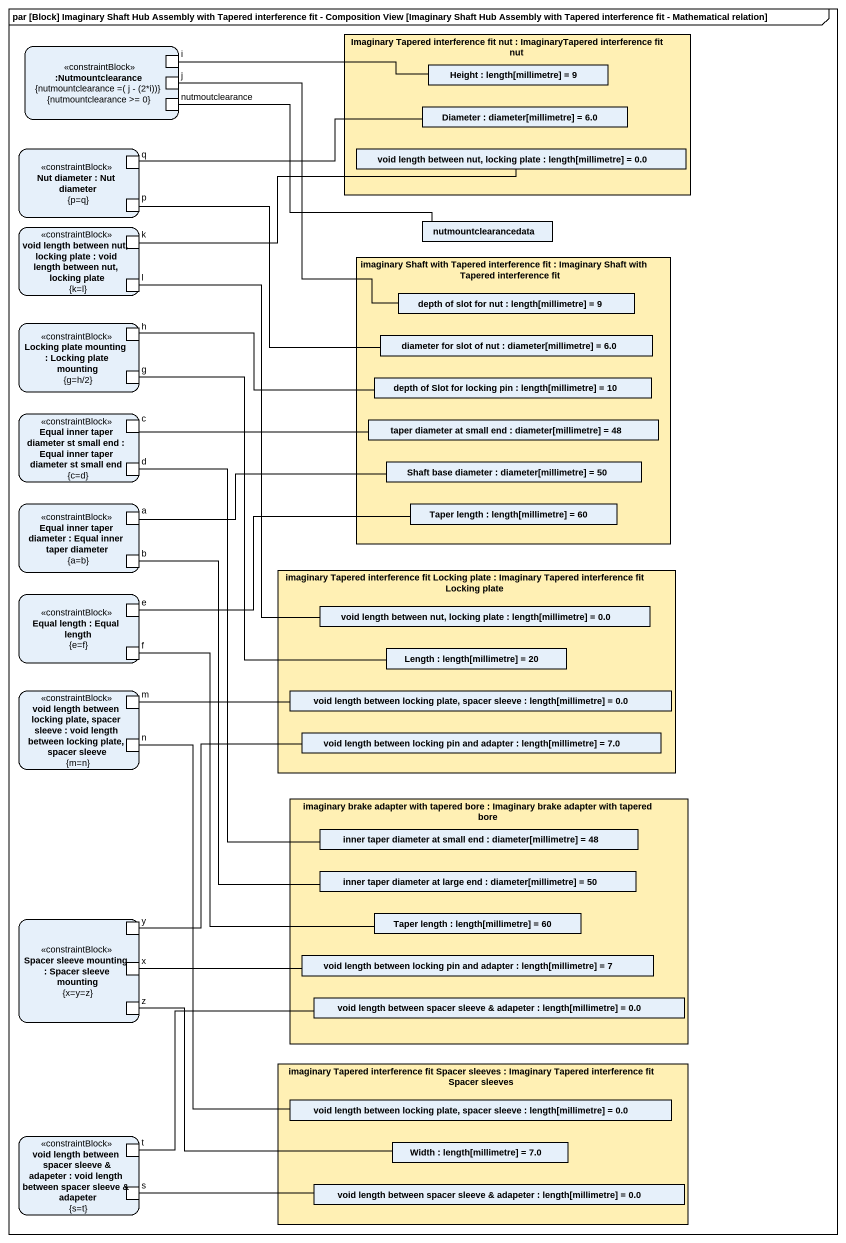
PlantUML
@startuml
mainframe par [Block] Imaginary Shaft Hub Assembly with Tapered interference fit - Composition View [Imaginary Shaft Hub Assembly with Tapered interference fit - Mathematical relation]
rectangle ":Nutmountclearance\n{nutmountclearance =( j - (2*i))}\n{nutmountclearance >= 0}" as Nutmountclearance <<constraintBlock>> {
  port i
  port j
  port nutmoutclearance
}
rectangle "Imaginary Tapered interference fit nut : ImaginaryTapered interference fit nut" as Imaginary_Tapered #FFF0B4 {
  rectangle "Height : length[millimetre] = 9" as Height
  rectangle "Diameter : diameter[millimetre] = 6.0" as Diameter
  rectangle "void length between nut, locking plate : length[millimetre] = 0.0" as void_length_between_nut
}
rectangle "Nut diameter : Nut diameter\n{p=q}" as Nut_diameter <<constraintBlock>> {
  port q
  port p
}
rectangle "void length between nut, locking plate : void length between nut, locking plate\n{k=l}" as void_length_between_nut_2 <<constraintBlock>> {
  port k
  port l
}
rectangle nutmountclearancedata
rectangle "imaginary Shaft with Tapered interference fit : Imaginary Shaft with Tapered interference fit" as imaginary_Shaft_with #FFF0B4 {
  rectangle "depth of slot for nut : length[millimetre] = 9" as depth_of_slot_for_nut
  rectangle "diameter for slot of nut : diameter[millimetre] = 6.0" as diameter_for_slot_of_nut
  rectangle "depth of Slot for locking pin : length[millimetre] = 10" as depth_of_Slot_for_locking
  rectangle "taper diameter at small end : diameter[millimetre] = 48" as taper_diameter_at_small_end
  rectangle "Shaft base diameter : diameter[millimetre] = 50" as Shaft_base_diameter
  rectangle "Taper length : length[millimetre] = 60" as Taper_length
}
rectangle "Locking plate mounting : Locking plate mounting\n{g=h/2}" as Locking_plate_mounting <<constraintBlock>> {
  port h
  port g
}
rectangle "Equal inner taper diameter st small end : Equal inner taper diameter st small end\n{c=d}" as Equal_inner_taper_diameter <<constraintBlock>> {
  port c
  port d
}
rectangle "Equal inner taper diameter : Equal inner taper diameter\n{a=b}" as Equal_inner_taper_diameter_2 <<constraintBlock>> {
  port a
  port b
}
rectangle "Equal length : Equal length\n{e=f}" as Equal_length <<constraintBlock>> {
  port e
  port f
}
rectangle "imaginary Tapered interference fit Locking plate : Imaginary Tapered interference fit Locking plate" as imaginary_Tapered #FFF0B4 {
  rectangle "void length between nut, locking plate : length[millimetre] = 0.0" as void_length_between_nut_3
  rectangle "Length : length[millimetre] = 20" as Length
  rectangle "void length between locking plate, spacer sleeve : length[millimetre] = 0.0" as void_length_between_locking_2
  rectangle "void length between locking pin and adapter : length[millimetre] = 7.0" as void_length_between_locking_3
}
rectangle "void length between locking plate, spacer sleeve : void length between locking plate, spacer sleeve\n{m=n}" as void_length_between_locking <<constraintBlock>> {
  port m
  port n
}
rectangle "imaginary brake adapter with tapered bore : Imaginary brake adapter with tapered bore" as imaginary_brake_adapter #FFF0B4 {
  rectangle "inner taper diameter at small end : diameter[millimetre] = 48" as inner_taper_diameter_at
  rectangle "inner taper diameter at large end : diameter[millimetre] = 50" as inner_taper_diameter_at_2
  rectangle "Taper length : length[millimetre] = 60" as Taper_length_2
  rectangle "void length between locking pin and adapter : length[millimetre] = 7" as void_length_between_locking_4
  rectangle "void length between spacer sleeve & adapeter : length[millimetre] = 0.0" as void_length_between_spacer
}
rectangle "Spacer sleeve mounting : Spacer sleeve mounting\n{x=y=z}" as Spacer_sleeve_mounting <<constraintBlock>> {
  port y
  port "x" as x_
  port z
}
rectangle "imaginary Tapered interference fit Spacer sleeves : Imaginary Tapered interference fit Spacer sleeves" as imaginary_Tapered_2 #FFF0B4 {
  rectangle "void length between locking plate, spacer sleeve : length[millimetre] = 0.0" as void_length_between_locking_5
  rectangle "Width : length[millimetre] = 7.0" as Width
  rectangle "void length between spacer sleeve & adapeter : length[millimetre] = 0.0" as void_length_between_spacer_3
}
rectangle "void length between spacer sleeve & adapeter : void length between spacer sleeve & adapeter\n{s=t}" as void_length_between_spacer_2 <<constraintBlock>> {
  port t
  port s
}
i -right- Height
j -- depth_of_slot_for_nut
nutmoutclearance -right- nutmountclearancedata
q -right- Diameter
p -right- diameter_for_slot_of_nut
k -right- void_length_between_nut
l -- void_length_between_nut_3
h -right- depth_of_Slot_for_locking
g -- Length
c -right- taper_diameter_at_small_end
d -- inner_taper_diameter_at
a -right- Shaft_base_diameter
b -- inner_taper_diameter_at_2
e -right- Taper_length
f -- Taper_length_2
m -right- void_length_between_locking_2
n -- void_length_between_locking_5
y -right- void_length_between_locking_3
x_ -right- void_length_between_locking_4
z -right- Width
t -right- void_length_between_spacer
s -right- void_length_between_spacer_3
@enduml
